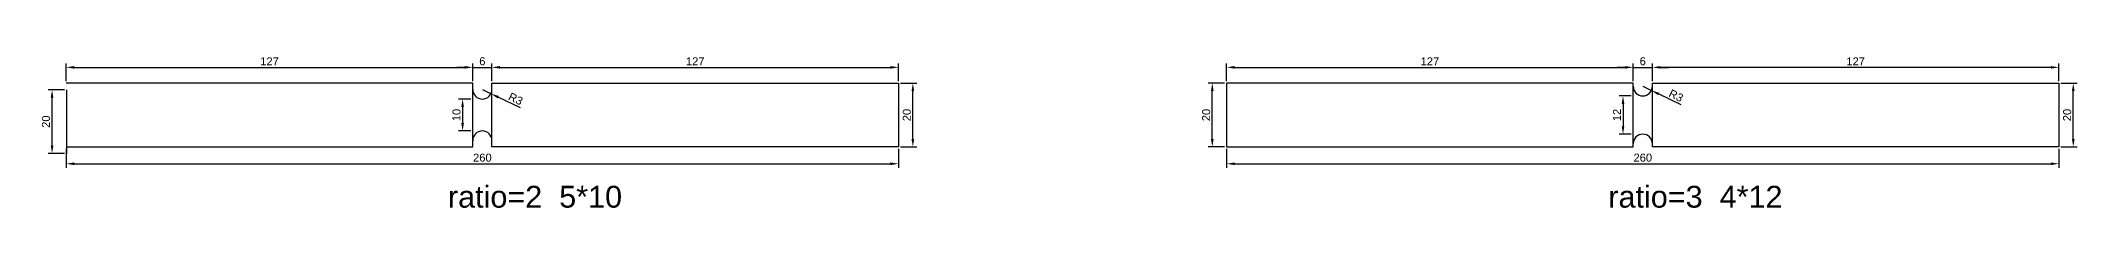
# Model space of a CAD drawing. Header units: millimetres. Extents: x 1455 to 24185, y -7041 to 4772.
# Drawn here: x 17090 to 17727, y 3007 to 3055 of the extents above; entities that cross this region are included whole.
import ezdxf

# ---------------------------------------------------------------- set-up
doc = ezdxf.new("R2010")
doc.units = ezdxf.units.MM
doc.styles.get("Standard").update_dxf_attribs({"font": 'arial.ttf'})
doc.dimstyles.new('ISO-25', dxfattribs={"dimtxt": 2.5, "dimasz": 2.5, "dimexe": 1.25, "dimexo": 0.625, "dimtad": 1, "dimtxsty": 'Standard', "dimcen": 2.5, "dimadec": 0, "dimazin": 0, "dimtfac": 1, "dimtmove": 0, "dimatfit": 3, "dimfxl": 1, "dimarcsym": 0})

# ---------------------------------------------------------------- blocks, each defined once
blk = doc.blocks.new('*D2799')
at = {"color": 0, "lineweight": -2, "transparency": 16777216}
for p, q in [((17097.83, 3044.16), (17092.72, 3044.16)), ((17093.97, 3026.66), (17093.97, 3041.66)), ((17097.83, 3024.16), (17092.72, 3024.16))]:
    blk.add_line(p, q, dxfattribs=at)
at = {"color": 0, "transparency": 16777216}
for points in [[(17093.55, 3041.66), (17094.38, 3041.66), (17093.97, 3044.16)], [(17093.55, 3026.66), (17094.38, 3026.66), (17093.97, 3024.16)]]:
    blk.add_solid(points, dxfattribs=at)
at = {"layer": 'Defpoints', "color": 0, "transparency": 16777216}
for p in [(17093.97, 3044.16), (17098.45, 3044.16), (17098.45, 3024.16)]:
    blk.add_point(p, dxfattribs=at)
at = {"color": 0, "transparency": 16777216, "insert": (17092.07, 3034.16), "char_height": 2.5, "attachment_point": 5, "rotation": 90}
blk.add_mtext('20', dxfattribs=at)
blk = doc.blocks.new('*D2800')
at = {"color": 0, "lineweight": -2, "transparency": 16777216}
for p, q in [((17224.77, 3041.23), (17220.97, 3041.23)), ((17222.22, 3038.73), (17222.22, 3033.73)), ((17224.77, 3031.23), (17220.97, 3031.23))]:
    blk.add_line(p, q, dxfattribs=at)
at = {"color": 0, "transparency": 16777216}
for points in [[(17221.8, 3038.73), (17222.64, 3038.73), (17222.22, 3041.23)], [(17221.8, 3033.73), (17222.64, 3033.73), (17222.22, 3031.23)]]:
    blk.add_solid(points, dxfattribs=at)
at = {"layer": 'Defpoints', "color": 0, "transparency": 16777216}
for p in [(17225.39, 3041.23), (17222.22, 3031.23), (17225.39, 3031.23)]:
    blk.add_point(p, dxfattribs=at)
at = {"color": 0, "transparency": 16777216, "insert": (17220.32, 3036.23), "char_height": 2.5, "attachment_point": 5, "rotation": 90}
blk.add_mtext('10', dxfattribs=at)
blk = doc.blocks.new('*D2801')
at = {"color": 0, "lineweight": -2, "transparency": 16777216}
for p, q in [((17228.39, 3044.23), (17231.09, 3042.92)), ((17240.34, 3038.43), (17233.34, 3041.83))]:
    blk.add_line(p, q, dxfattribs=at)
at = {"color": 0, "transparency": 16777216}
blk.add_solid([(17233.52, 3042.2), (17233.16, 3041.45), (17231.09, 3042.92)], dxfattribs=at)
at = {"layer": 'Defpoints', "color": 0, "transparency": 16777216}
for p in [(17228.39, 3044.23), (17231.09, 3042.92)]:
    blk.add_point(p, dxfattribs=at)
at = {"color": 0, "transparency": 16777216, "insert": (17238.8, 3041.29), "char_height": 2.5, "attachment_point": 5, "rotation": 334.11597}
blk.add_mtext('R3', dxfattribs=at)
blk = doc.blocks.new('*D2802')
at = {"color": 0, "lineweight": -2, "transparency": 16777216}
for p, q in [((17359.02, 3046.23), (17364.13, 3046.23)), ((17362.88, 3028.73), (17362.88, 3043.73)), ((17359.02, 3026.23), (17364.13, 3026.23))]:
    blk.add_line(p, q, dxfattribs=at)
at = {"color": 0, "transparency": 16777216}
for points in [[(17362.46, 3043.73), (17363.3, 3043.73), (17362.88, 3046.23)], [(17362.46, 3028.73), (17363.3, 3028.73), (17362.88, 3026.23)]]:
    blk.add_solid(points, dxfattribs=at)
at = {"layer": 'Defpoints', "color": 0, "transparency": 16777216}
for p in [(17358.39, 3046.23), (17362.88, 3046.23), (17358.39, 3026.23)]:
    blk.add_point(p, dxfattribs=at)
at = {"color": 0, "transparency": 16777216, "insert": (17360.98, 3036.23), "char_height": 2.5, "attachment_point": 5, "rotation": 90}
blk.add_mtext('20', dxfattribs=at)
blk = doc.blocks.new('*D2803')
at = {"color": 0, "lineweight": -2, "transparency": 16777216}
for p, q in [((17222.89, 3051.16), (17220.39, 3051.16)), ((17225.39, 3046.85), (17225.39, 3052.41)), ((17225.39, 3051.16), (17231.39, 3051.16)), ((17231.39, 3046.85), (17231.39, 3052.41)), ((17233.89, 3051.16), (17236.39, 3051.16))]:
    blk.add_line(p, q, dxfattribs=at)
at = {"color": 0, "transparency": 16777216}
for points in [[(17222.89, 3051.58), (17222.89, 3050.75), (17225.39, 3051.16)], [(17233.89, 3051.58), (17233.89, 3050.75), (17231.39, 3051.16)]]:
    blk.add_solid(points, dxfattribs=at)
at = {"layer": 'Defpoints', "color": 0, "transparency": 16777216}
for p in [(17231.39, 3051.16), (17225.39, 3046.23), (17231.39, 3046.23)]:
    blk.add_point(p, dxfattribs=at)
at = {"color": 0, "transparency": 16777216, "insert": (17228.39, 3053.06), "char_height": 2.5, "attachment_point": 5}
blk.add_mtext('6', dxfattribs=at)
blk = doc.blocks.new('*D2809')
at = {"color": 0, "lineweight": -2, "transparency": 16777216}
for p, q in [((17460.28, 3046.23), (17455.17, 3046.23)), ((17456.42, 3028.73), (17456.42, 3043.73)), ((17460.28, 3026.23), (17455.17, 3026.23))]:
    blk.add_line(p, q, dxfattribs=at)
at = {"color": 0, "transparency": 16777216}
for points in [[(17456, 3043.73), (17456.84, 3043.73), (17456.42, 3046.23)], [(17456, 3028.73), (17456.84, 3028.73), (17456.42, 3026.23)]]:
    blk.add_solid(points, dxfattribs=at)
at = {"layer": 'Defpoints', "color": 0, "transparency": 16777216}
for p in [(17456.42, 3046.23), (17460.91, 3046.23), (17460.91, 3026.23)]:
    blk.add_point(p, dxfattribs=at)
at = {"color": 0, "transparency": 16777216, "insert": (17454.52, 3036.23), "char_height": 2.5, "attachment_point": 5, "rotation": 90}
blk.add_mtext('20', dxfattribs=at)
blk = doc.blocks.new('*D2810')
at = {"color": 0, "lineweight": -2, "transparency": 16777216}
for p, q in [((17587.28, 3042.23), (17583.48, 3042.23)), ((17584.73, 3039.73), (17584.73, 3032.73)), ((17587.28, 3030.23), (17583.48, 3030.23))]:
    blk.add_line(p, q, dxfattribs=at)
at = {"color": 0, "transparency": 16777216}
for points in [[(17584.32, 3039.73), (17585.15, 3039.73), (17584.73, 3042.23)], [(17584.32, 3032.73), (17585.15, 3032.73), (17584.73, 3030.23)]]:
    blk.add_solid(points, dxfattribs=at)
at = {"layer": 'Defpoints', "color": 0, "transparency": 16777216}
for p in [(17587.91, 3042.23), (17584.73, 3030.23), (17587.91, 3030.23)]:
    blk.add_point(p, dxfattribs=at)
at = {"color": 0, "transparency": 16777216, "insert": (17582.85, 3036.23), "char_height": 2.5, "attachment_point": 5, "rotation": 90}
blk.add_mtext('12', dxfattribs=at)
blk = doc.blocks.new('*D2811')
at = {"color": 0, "lineweight": -2, "transparency": 16777216}
for p, q in [((17590.91, 3045.23), (17593.61, 3043.92)), ((17602.86, 3039.43), (17595.86, 3042.83))]:
    blk.add_line(p, q, dxfattribs=at)
at = {"color": 0, "transparency": 16777216}
blk.add_solid([(17596.04, 3043.2), (17595.67, 3042.45), (17593.61, 3043.92)], dxfattribs=at)
at = {"layer": 'Defpoints', "color": 0, "transparency": 16777216}
for p in [(17590.91, 3045.23), (17593.61, 3043.92)]:
    blk.add_point(p, dxfattribs=at)
at = {"color": 0, "transparency": 16777216, "insert": (17601.31, 3042.29), "char_height": 2.5, "attachment_point": 5, "rotation": 334.11597}
blk.add_mtext('R3', dxfattribs=at)
blk = doc.blocks.new('*D2812')
at = {"color": 0, "lineweight": -2, "transparency": 16777216}
for p, q in [((17721.53, 3046.23), (17726.64, 3046.23)), ((17725.39, 3028.73), (17725.39, 3043.73)), ((17721.53, 3026.23), (17726.64, 3026.23))]:
    blk.add_line(p, q, dxfattribs=at)
at = {"color": 0, "transparency": 16777216}
for points in [[(17724.98, 3043.73), (17725.81, 3043.73), (17725.39, 3046.23)], [(17724.98, 3028.73), (17725.81, 3028.73), (17725.39, 3026.23)]]:
    blk.add_solid(points, dxfattribs=at)
at = {"layer": 'Defpoints', "color": 0, "transparency": 16777216}
for p in [(17720.91, 3046.23), (17725.39, 3046.23), (17720.91, 3026.23)]:
    blk.add_point(p, dxfattribs=at)
at = {"color": 0, "transparency": 16777216, "insert": (17723.49, 3036.23), "char_height": 2.5, "attachment_point": 5, "rotation": 90}
blk.add_mtext('20', dxfattribs=at)
blk = doc.blocks.new('*D2813')
at = {"color": 0, "lineweight": -2, "transparency": 16777216}
for p, q in [((17585.41, 3051.16), (17582.91, 3051.16)), ((17587.91, 3046.85), (17587.91, 3052.41)), ((17587.91, 3051.16), (17593.91, 3051.16)), ((17593.91, 3046.85), (17593.91, 3052.41)), ((17596.41, 3051.16), (17598.91, 3051.16))]:
    blk.add_line(p, q, dxfattribs=at)
at = {"color": 0, "transparency": 16777216}
for points in [[(17585.41, 3051.58), (17585.41, 3050.75), (17587.91, 3051.16)], [(17596.41, 3051.58), (17596.41, 3050.75), (17593.91, 3051.16)]]:
    blk.add_solid(points, dxfattribs=at)
at = {"layer": 'Defpoints', "color": 0, "transparency": 16777216}
for p in [(17593.91, 3051.16), (17587.91, 3046.23), (17593.91, 3046.23)]:
    blk.add_point(p, dxfattribs=at)
at = {"color": 0, "transparency": 16777216, "insert": (17590.91, 3053.06), "char_height": 2.5, "attachment_point": 5}
blk.add_mtext('6', dxfattribs=at)
blk = doc.blocks.new('*D2814')
at = {"color": 0, "lineweight": -2, "transparency": 16777216}
for p, q in [((17098.39, 3046.85), (17098.39, 3052.41)), ((17100.89, 3051.16), (17222.89, 3051.16)), ((17225.39, 3046.85), (17225.39, 3052.41))]:
    blk.add_line(p, q, dxfattribs=at)
at = {"color": 0, "transparency": 16777216}
for points in [[(17100.89, 3051.58), (17100.89, 3050.75), (17098.39, 3051.16)], [(17222.89, 3051.58), (17222.89, 3050.75), (17225.39, 3051.16)]]:
    blk.add_solid(points, dxfattribs=at)
at = {"layer": 'Defpoints', "color": 0, "transparency": 16777216}
for p in [(17225.39, 3051.16), (17098.39, 3046.23), (17225.39, 3046.23)]:
    blk.add_point(p, dxfattribs=at)
at = {"color": 0, "transparency": 16777216, "insert": (17161.89, 3053.04), "char_height": 2.5, "attachment_point": 5}
blk.add_mtext('127', dxfattribs=at)
blk = doc.blocks.new('*D2816')
at = {"color": 0, "lineweight": -2, "transparency": 16777216}
for p, q in [((17231.39, 3046.85), (17231.39, 3052.41)), ((17233.89, 3051.16), (17355.89, 3051.16)), ((17358.39, 3046.85), (17358.39, 3052.41))]:
    blk.add_line(p, q, dxfattribs=at)
at = {"color": 0, "transparency": 16777216}
for points in [[(17233.89, 3051.58), (17233.89, 3050.75), (17231.39, 3051.16)], [(17355.89, 3051.58), (17355.89, 3050.75), (17358.39, 3051.16)]]:
    blk.add_solid(points, dxfattribs=at)
at = {"layer": 'Defpoints', "color": 0, "transparency": 16777216}
for p in [(17358.39, 3051.16), (17231.39, 3046.23), (17358.39, 3046.23)]:
    blk.add_point(p, dxfattribs=at)
at = {"color": 0, "transparency": 16777216, "insert": (17294.89, 3053.04), "char_height": 2.5, "attachment_point": 5}
blk.add_mtext('127', dxfattribs=at)
blk = doc.blocks.new('*D2818')
at = {"color": 0, "lineweight": -2, "transparency": 16777216}
for p, q in [((17098.39, 3025.6), (17098.39, 3019.71)), ((17358.39, 3025.6), (17358.39, 3019.71)), ((17100.89, 3020.96), (17355.89, 3020.96))]:
    blk.add_line(p, q, dxfattribs=at)
at = {"color": 0, "transparency": 16777216}
for points in [[(17100.89, 3021.38), (17100.89, 3020.55), (17098.39, 3020.96)], [(17355.89, 3021.38), (17355.89, 3020.55), (17358.39, 3020.96)]]:
    blk.add_solid(points, dxfattribs=at)
at = {"layer": 'Defpoints', "color": 0, "transparency": 16777216}
for p in [(17098.39, 3026.23), (17358.39, 3026.23), (17358.39, 3020.96)]:
    blk.add_point(p, dxfattribs=at)
at = {"color": 0, "transparency": 16777216, "insert": (17228.39, 3022.86), "char_height": 2.5, "attachment_point": 5}
blk.add_mtext('260', dxfattribs=at)
blk = doc.blocks.new('*D2828')
at = {"color": 0, "lineweight": -2, "transparency": 16777216}
for p, q in [((17460.91, 3046.85), (17460.91, 3052.41)), ((17463.41, 3051.16), (17585.41, 3051.16)), ((17587.91, 3046.85), (17587.91, 3052.41))]:
    blk.add_line(p, q, dxfattribs=at)
at = {"color": 0, "transparency": 16777216}
for points in [[(17463.41, 3051.58), (17463.41, 3050.75), (17460.91, 3051.16)], [(17585.41, 3051.58), (17585.41, 3050.75), (17587.91, 3051.16)]]:
    blk.add_solid(points, dxfattribs=at)
at = {"layer": 'Defpoints', "color": 0, "transparency": 16777216}
for p in [(17587.91, 3051.16), (17460.91, 3046.23), (17587.91, 3046.23)]:
    blk.add_point(p, dxfattribs=at)
at = {"color": 0, "transparency": 16777216, "insert": (17524.41, 3053.04), "char_height": 2.5, "attachment_point": 5}
blk.add_mtext('127', dxfattribs=at)
blk = doc.blocks.new('*D2829')
at = {"color": 0, "lineweight": -2, "transparency": 16777216}
for p, q in [((17593.91, 3046.85), (17593.91, 3052.41)), ((17718.41, 3051.16), (17596.41, 3051.16)), ((17720.91, 3046.85), (17720.91, 3052.41))]:
    blk.add_line(p, q, dxfattribs=at)
at = {"color": 0, "transparency": 16777216}
for points in [[(17596.41, 3051.58), (17596.41, 3050.75), (17593.91, 3051.16)], [(17718.41, 3051.58), (17718.41, 3050.75), (17720.91, 3051.16)]]:
    blk.add_solid(points, dxfattribs=at)
at = {"layer": 'Defpoints', "color": 0, "transparency": 16777216}
for p in [(17593.91, 3051.16), (17593.91, 3046.23), (17720.91, 3046.23)]:
    blk.add_point(p, dxfattribs=at)
at = {"color": 0, "transparency": 16777216, "insert": (17657.41, 3053.04), "char_height": 2.5, "attachment_point": 5}
blk.add_mtext('127', dxfattribs=at)
blk = doc.blocks.new('*D2830')
at = {"color": 0, "lineweight": -2, "transparency": 16777216}
for p, q in [((17460.91, 3025.6), (17460.91, 3019.71)), ((17720.91, 3025.6), (17720.91, 3019.71)), ((17463.41, 3020.96), (17718.41, 3020.96))]:
    blk.add_line(p, q, dxfattribs=at)
at = {"color": 0, "transparency": 16777216}
for points in [[(17463.41, 3021.38), (17463.41, 3020.55), (17460.91, 3020.96)], [(17718.41, 3021.38), (17718.41, 3020.55), (17720.91, 3020.96)]]:
    blk.add_solid(points, dxfattribs=at)
at = {"layer": 'Defpoints', "color": 0, "transparency": 16777216}
for p in [(17460.91, 3026.23), (17720.91, 3026.23), (17720.91, 3020.96)]:
    blk.add_point(p, dxfattribs=at)
at = {"color": 0, "transparency": 16777216, "insert": (17590.91, 3022.86), "char_height": 2.5, "attachment_point": 5}
blk.add_mtext('260', dxfattribs=at)

msp = doc.modelspace()

# ---------------------------------------------------------------- linework, layer by layer
for p, q in [((17225.392, 3046.228), (17098.392, 3046.228)), ((17098.453, 3044.164), (17098.453, 3024.164)), ((17225.392, 3026.228), (17225.392, 3046.228)), ((17231.392, 3026.228), (17231.392, 3046.228)), ((17231.392, 3046.228), (17358.392, 3046.228)), ((17358.392, 3046.228), (17358.392, 3026.228)), ((17460.907, 3046.228), (17460.907, 3026.228)), ((17587.907, 3046.228), (17460.907, 3046.228)), ((17587.907, 3026.228), (17587.907, 3046.228)), ((17593.907, 3026.228), (17593.907, 3046.228)), ((17593.907, 3046.228), (17720.907, 3046.228)), ((17720.907, 3046.228), (17720.907, 3026.228)), ((17098.453, 3026.228), (17225.392, 3026.228)), ((17358.392, 3026.228), (17231.392, 3026.228)), ((17460.907, 3026.228), (17587.907, 3026.228)), ((17720.907, 3026.228), (17593.907, 3026.228))]:
    msp.add_line(p, q)
for centre, start, end in [((17228.392, 3044.228), 180, 0), ((17590.907, 3045.228), 180, 0), ((17228.392, 3028.228), 0, 180), ((17590.907, 3027.228), 0, 180)]:
    msp.add_arc(centre, 3, start, end)

# ---------------------------------------------------------------- texts
for s, p in [('ratio=2  5*10', (17217.633, 3007.214)), ('ratio=3  4*12', (17580.147, 3007.214))]:
    msp.add_text(s, height=6.83588).set_placement(p)

# ---------------------------------------------------------------- dimensions: what is measured, and where the dimension line sits
for p1, p2, distance, picture, middle in [((17098.392, 3046.228), (17225.392, 3046.228), 4.935, '*D2814', (17161.892, 3053.043)), ((17225.392, 3046.228), (17231.392, 3046.228), 4.935, '*D2803', (17228.392, 3053.064)), ((17231.392, 3046.228), (17358.392, 3046.228), 4.935, '*D2816', (17294.892, 3053.043)), ((17460.907, 3046.228), (17587.907, 3046.228), 4.935, '*D2828', (17524.407, 3053.043)), ((17587.907, 3046.228), (17593.907, 3046.228), 4.935, '*D2813', (17590.907, 3053.064)), ((17720.907, 3046.228), (17593.907, 3046.228), -4.935, '*D2829', (17657.407, 3053.043)), ((17098.453, 3024.164), (17098.453, 3044.164), 4.487, '*D2799', (17092.065, 3034.164)), ((17225.392, 3041.228), (17225.392, 3031.228), -3.173, '*D2800', (17220.318, 3036.228)), ((17358.392, 3026.228), (17358.392, 3046.228), -4.487, '*D2802', (17360.978, 3036.228)), ((17460.907, 3026.228), (17460.907, 3046.228), 4.487, '*D2809', (17454.519, 3036.228)), ((17587.907, 3042.228), (17587.907, 3030.228), -3.173, '*D2810', (17582.854, 3036.228)), ((17720.907, 3026.228), (17720.907, 3046.228), -4.487, '*D2812', (17723.492, 3036.228)), ((17098.392, 3026.228), (17358.392, 3026.228), -5.266, '*D2818', (17228.392, 3022.864)), ((17460.907, 3026.228), (17720.907, 3026.228), -5.266, '*D2830', (17590.907, 3022.864))]:
    dim = msp.add_aligned_dim(p1=p1, p2=p2, distance=distance, dimstyle='ISO-25')
    dim.commit()
    dim.dimension.update_dxf_attribs({"geometry": picture, "text_midpoint": middle})
for center, mpoint, picture, middle in [((17228.392, 3044.228), (17231.091, 3042.918), '*D2801', (17238.796, 3041.294)), ((17590.907, 3045.228), (17593.606, 3043.918), '*D2811', (17601.311, 3042.294))]:
    dim = msp.add_radius_dim(center=center, mpoint=mpoint, dimstyle='ISO-25')
    dim.commit()
    dim.dimension.update_dxf_attribs({"geometry": picture, "text_midpoint": middle})

doc.saveas('drawing.dxf')
